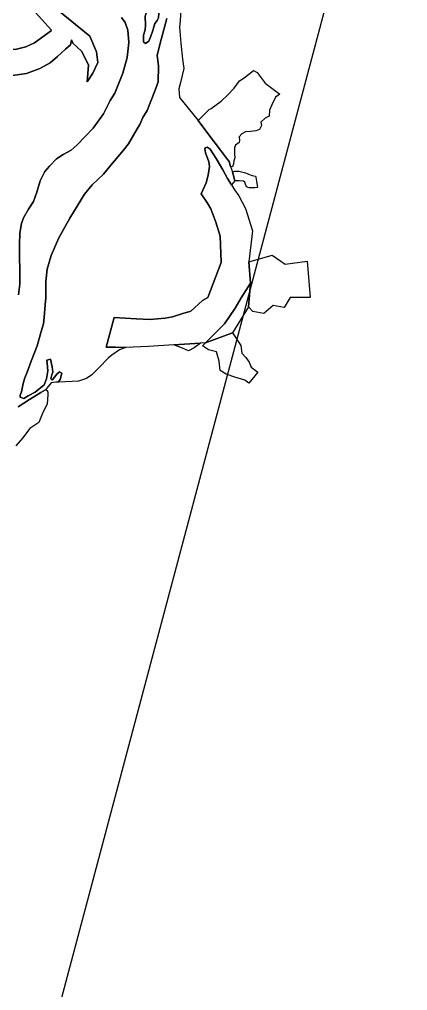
# Model space of a CAD drawing. Header units: inches. Extents: x 288635 to 1232953, y 676945 to 1655780.
# Drawn here: x 601569 to 616867, y 1500510 to 1538781 of the extents above; entities that cross this region are included whole.
import ezdxf

# ---------------------------------------------------------------- set-up
doc = ezdxf.new("R2010")
doc.units = ezdxf.units.IN
doc.header["$MEASUREMENT"] = 0
doc.layers.add('Images', color=7, linetype='Continuous')
picture_1 = doc.add_image_def('image2.jpg', size_in_pixel=(2586, 3753))

msp = doc.modelspace()

# ---------------------------------------------------------------- linework, layer by layer
at = {"color": 1}
for points in [[(598609.3324, 1539453.7894), (599198.8214, 1538594.4295), (599682.8935, 1538199.1659), (599906.64, 1538014.8766), (600573.3913, 1537684.6759), (601011.5422, 1537627.5258), (601398.893, 1537589.4257), (601824.3438, 1537703.7259), (602164.2516, 1537860.2954), (602832.8006, 1538340.2203), (602825.4138, 1538348.3985), (602832.8006, 1538353.7012), (601943.847, 1539337.8998)], [(607953.8444, 1539654.2866), (607900.9277, 1538728.2431), (607874.4693, 1538476.8885), (607927.3861, 1537841.8872), (607993.532, 1537220.1151), (608046.4488, 1536849.6977), (607914.1569, 1536294.0716), (607848.0109, 1536042.7169), (607874.4693, 1535698.7579), (608607.3434, 1534794.7966), (609033.821, 1534232.1888), (609488.9075, 1533631.8404), (609730.2441, 1533313.47), (609832.5357, 1533178.5272), (609882.9776, 1532982.0842), (609972.5557, 1532773.9496), (610056.4425, 1532422.9012), (609928.4859, 1532259.0787), (609774.2011, 1532515.7768), (609585.5424, 1532857.9978), (609318.7632, 1533302.9549), (609088.5752, 1533665.4348), (608966.8666, 1533750.1016), (608900.7206, 1533715.7057), (608879.5539, 1533676.0181), (608906.0123, 1533517.2678), (609030.3667, 1533173.3088), (609065.2904, 1532983.7815), (609066.7644, 1532979.6264), (609013.7582, 1532644.2615), (608935.0711, 1532341.2696), (608730.4911, 1531904.8514), (608983.9482, 1531536.5034), (609107.6607, 1531314.4844), (609315.8316, 1530784.9816), (609487.1073, 1530235.7054), (609516.5714, 1529216.7936), (609516.2096, 1529215.8233), (609516.5714, 1529203.3127), (609000.6402, 1527819.572), (608778.8566, 1527698.607), (608325.4276, 1527289.0586), (608010.4263, 1527193.5502), (607598.4581, 1527058.1059), (607307.8227, 1527002.8318), (606708.7192, 1526954.5149), (606168.0398, 1526987.2522), (605306.5623, 1527039.4133), (604991.3588, 1525867.7013), (605351.176, 1525865.955), (605643.4704, 1525857.9912), (605630.4294, 1525851.1187), (605655.7771, 1525850.9957), (605745.3311, 1525855.2159), (605513.6023, 1525757.923), (605213.8817, 1525544.5626), (605066.5614, 1525427.7224), (604705.8806, 1525067.0416), (604426.4801, 1524772.401), (604213.1197, 1524625.0807), (603903.239, 1524528.5606), (603654.3185, 1524518.4005), (603099.537, 1524487.8221), (603180.3509, 1524588.7207), (603238.5593, 1524842.7212), (603148.6008, 1524895.638), (603042.7672, 1524805.6794), (602862.8502, 1524567.554), (602804.6418, 1524615.1791), (602846.9752, 1524779.2211), (602884.0169, 1524879.7629), (602857.5585, 1525096.7217), (602788.7667, 1525387.7639), (602645.8914, 1525350.7222), (602661.7665, 1525239.597), (602688.2249, 1524927.388), (602640.5998, 1524615.1791), (602545.3496, 1524382.3453), (602196.0989, 1524096.5947), (601915.64, 1523943.1361), (601746.3063, 1523847.8859), (601603.431, 1523900.8026), (601598.1394, 1523974.8861), (601645.7644, 1524107.1781), (601698.6812, 1524371.7619), (601730.4313, 1524482.8871), (601783.3481, 1524652.2208), (601873.3066, 1524879.7629), (602037.3486, 1525308.3888), (602264.8907, 1525922.2233), (602428.9327, 1526483.1411), (602513.5995, 1526784.7667), (602540.0579, 1527033.4756), (602587.683, 1527536.1849), (602607.368, 1527807.1188), (602607.368, 1528457.3601), (602658.1681, 1528939.9611), (602825.8085, 1529483.5221), (603125.5291, 1530179.4835), (603562.4099, 1530951.6451), (604131.3711, 1531891.447), (604431.0917, 1532262.2877), (604878.1326, 1532683.9285), (605167.6932, 1533034.4492), (605670.6142, 1533623.7304), (605863.6546, 1533882.8109), (606214.1753, 1534472.0921), (606320.8555, 1534639.7325), (606435.287, 1534912.334), (606604.6207, 1535191.7346), (606917.8879, 1535987.6029), (607036.4215, 1536317.8035), (607044.8882, 1536935.8714), (607002.5548, 1537376.139), (607154.9551, 1537994.2069), (607375.0889, 1538815.4752)], [(603069.5178, 1539152.7446), (604339.5203, 1538126.1592), (604604.1042, 1537501.7413), (604655.7206, 1537078.4871), (604466.5206, 1536668.5538), (604245.2209, 1536320.7972), (604286.6036, 1536972.5736), (604285.8425, 1536974.0666), (604286.6036, 1536986.0545), (604011.4364, 1537525.8055), (603667.843, 1537848.7197), (603626.5092, 1537972.7211), (603616.0131, 1537964.2783), (603584.8102, 1537776.3368), (603381.6098, 1537607.0031), (603064.1091, 1537319.1358), (602780.4752, 1537069.3687), (602377.3764, 1536850.5896), (601850.3254, 1536647.3892), (601202.6241, 1536552.139)], [(601525.6636, 1523516.2888), (601972.835, 1523797.3057), (602416.8655, 1524076.3487), (602597.8609, 1524190.092), (602667.7611, 1524163.3606), (602691.0445, 1524097.7438), (602687.7245, 1523996.2409), (602657.3329, 1523620.4167), (602487.9992, 1523292.3327), (602329.2489, 1522900.7486), (601979.9982, 1522657.3314), (601694.2476, 1522276.3307), (601429.6638, 1521979.9967)]]:
    msp.add_lwpolyline(points, dxfattribs=at)
at = {"color": 1, "ltscale": 3}
for points in [[(601943.847, 1539337.8998), (602832.8006, 1538353.7012), (602825.4138, 1538348.3985), (602832.8006, 1538340.2203), (602164.2516, 1537860.2954), (601824.3438, 1537703.7259), (601398.893, 1537589.4257), (601011.5422, 1537627.5258), (600573.3913, 1537684.6759), (599906.64, 1538014.8766), (599682.8935, 1538199.1659), (599198.8214, 1538594.4295), (598609.3324, 1539453.7894)], [(601202.6241, 1536552.139), (601850.3254, 1536647.3892), (602377.3764, 1536850.5896), (602780.4752, 1537069.3687), (603064.1091, 1537319.1358), (603381.6098, 1537607.0031), (603584.8102, 1537776.3368), (603616.0131, 1537964.2783), (603626.5092, 1537972.7211), (603667.843, 1537848.7197), (604011.4364, 1537525.8055), (604286.6036, 1536986.0545), (604285.8425, 1536974.0666), (604286.6036, 1536972.5736), (604245.2209, 1536320.7972), (604466.5206, 1536668.5538), (604655.7206, 1537078.4871), (604604.1042, 1537501.7413), (604339.5203, 1538126.1592), (603069.5178, 1539152.7446)], [(607375.0889, 1538815.4752), (607154.9551, 1537994.2069), (607002.5548, 1537376.139), (607044.8882, 1536935.8714), (607036.4215, 1536317.8035), (606917.8879, 1535987.6029), (606604.6207, 1535191.7346), (606435.287, 1534912.334), (606320.8555, 1534639.7325), (606214.1753, 1534472.0921), (605863.6546, 1533882.8109), (605670.6142, 1533623.7304), (605167.6932, 1533034.4492), (604878.1326, 1532683.9285), (604431.0917, 1532262.2877), (604131.3711, 1531891.447), (603562.4099, 1530951.6451), (603125.5291, 1530179.4835), (602825.8085, 1529483.5221), (602658.1681, 1528939.9611), (602607.368, 1528457.3601), (602607.368, 1527807.1188), (602587.683, 1527536.1849), (602540.0579, 1527033.4756), (602513.5995, 1526784.7667), (602428.9327, 1526483.1411), (602264.8907, 1525922.2233), (602037.3486, 1525308.3888), (601873.3066, 1524879.7629), (601783.3481, 1524652.2208), (601730.4313, 1524482.8871), (601698.6812, 1524371.7619), (601645.7644, 1524107.1781), (601598.1394, 1523974.8861), (601603.431, 1523900.8026), (601746.3063, 1523847.8859), (601915.64, 1523943.1361), (602196.0989, 1524096.5947), (602545.3496, 1524382.3453), (602640.5998, 1524615.1791), (602688.2249, 1524927.388), (602661.7665, 1525239.597), (602645.8914, 1525350.7222), (602788.7667, 1525387.7639), (602857.5585, 1525096.7217), (602884.0169, 1524879.7629), (602846.9752, 1524779.2211), (602804.6418, 1524615.1791), (602862.8502, 1524567.554), (603042.7672, 1524805.6794), (603148.6008, 1524895.638), (603238.5593, 1524842.7212), (603180.3509, 1524588.7207), (603099.537, 1524487.8221), (603009.1572, 1524482.8405), (602816.1169, 1524457.4404), (602597.8609, 1524190.092), (602416.8655, 1524076.3487), (601972.835, 1523797.3057), (601525.6636, 1523516.2888)], [(601535.4859, 1527923.959), (601586.286, 1528350.6799), (601586.286, 1528945.0411), (601565.966, 1529387.0019), (601571.046, 1529915.323), (601586.286, 1530357.2839), (601647.2461, 1530733.2046), (601728.5263, 1530966.8851), (601931.7267, 1531307.2458), (602119.6871, 1531612.0464), (602256.8473, 1531977.8071), (602388.9276, 1532424.848), (602571.808, 1532790.6088), (602749.6083, 1533003.9692), (603029.0089, 1533288.4497), (603298.2494, 1533456.0901), (603613.21, 1533633.8904), (603831.6505, 1533821.8508), (604177.0912, 1534182.5315), (604471.7318, 1534497.4922), (604888.2926, 1535066.4533), (605148.3511, 1535581.202), (605334.6181, 1535877.536), (605647.8854, 1536664.9375), (605817.2191, 1537274.5388), (605884.9525, 1537867.2066), (605842.6191, 1538358.2743), (605741.0189, 1538654.6082), (605597.0853, 1538857.8086)], [(605597.0853, 1538857.8086), (605741.0189, 1538654.6082), (605842.6191, 1538358.2743), (605884.9525, 1537867.2066), (605817.2191, 1537274.5388), (605647.8854, 1536664.9375), (605334.6181, 1535877.536), (605148.3511, 1535581.202), (604888.2926, 1535066.4533), (604471.7318, 1534497.4922), (604177.0912, 1534182.5315), (603831.6505, 1533821.8508), (603613.21, 1533633.8904), (603298.2494, 1533456.0901), (603029.0089, 1533288.4497), (602749.6083, 1533003.9692), (602571.808, 1532790.6088), (602388.9276, 1532424.848), (602256.8473, 1531977.8071), (602119.6871, 1531612.0464), (601931.7267, 1531307.2458), (601728.5263, 1530966.8851), (601647.2461, 1530733.2046), (601586.286, 1530357.2839), (601571.046, 1529915.323), (601565.966, 1529387.0019), (601586.286, 1528945.0411), (601586.286, 1528350.6799), (601535.4859, 1527923.959)]]:
    msp.add_lwpolyline(points, dxfattribs=at)
at = {"color": 1}
for points in [[(606610.4886, 1539189.2268), (606519.0485, 1538904.7463), (606539.3685, 1538549.1455), (606519.0485, 1538366.2652), (606463.1684, 1538163.0648), (606463.1684, 1537898.9042), (606539.3685, 1537837.9441), (606666.3688, 1537924.3043), (606742.5689, 1538122.4247), (606808.609, 1538310.3851), (606859.4091, 1538442.4653), (606900.0492, 1538620.2657), (607001.6494, 1538737.1059), (607052.4495, 1538848.8661), (607062.6096, 1539026.6665), (607098.1696, 1539199.3868), (606955.9293, 1539443.2273), (606874.6492, 1539580.3876), (606757.8089, 1539534.6675), (606610.4886, 1539189.2268)], [(606666.3688, 1537924.3043), (606539.3685, 1537837.9441), (606463.1684, 1537898.9042), (606463.1684, 1538163.0648), (606519.0485, 1538366.2652), (606539.3685, 1538549.1455), (606519.0485, 1538904.7463), (606610.4886, 1539189.2268), (606757.8089, 1539534.6675), (606874.6492, 1539580.3876), (606955.9293, 1539443.2273), (607098.1696, 1539199.3868), (607062.6096, 1539026.6665), (607052.4495, 1538848.8661), (607001.6494, 1538737.1059), (606900.0492, 1538620.2657), (606859.4091, 1538442.4653), (606808.609, 1538310.3851), (606742.5689, 1538122.4247), (606666.3688, 1537924.3043)], [(610001.4159, 1533088.1228), (609963.3158, 1532978.0559), (609882.9776, 1532982.0842), (609832.5357, 1533178.5272), (609730.2441, 1533313.47), (609488.9075, 1533631.8404), (609033.821, 1534232.1888), (608607.3434, 1534794.7966), (608613.1304, 1534800.6433), (609042.8815, 1535234.8211), (609126.148, 1535270.3467), (609525.415, 1535562.8954), (609763.5405, 1535801.0209), (610033.416, 1536076.1881), (610245.0831, 1536361.9387), (610430.2918, 1536478.3556), (610790.1259, 1536769.3979), (610933.7111, 1536684.0006), (611251.346, 1536266.0602), (611837.878, 1535832.771), (611663.2526, 1535711.0624), (611520.3773, 1535414.7285), (611430.4188, 1535203.0614), (611414.6363, 1534962.5651), (611255.7935, 1534896.1441), (611086.4598, 1534737.3938), (611112.9182, 1534594.5185), (611034.0543, 1534449.4), (610880.0844, 1534388.1431), (610679.0006, 1534366.9764), (610477.9169, 1534351.1014), (610329.7499, 1534271.7262), (610235.7841, 1534148.2028), (610245.0831, 1534012.434), (610234.4998, 1533927.7672), (610079.9667, 1533826.676), (610074.1953, 1533782.2852), (610046.2323, 1533744.1708), (610047.9826, 1533477.5902), (610056.4493, 1533329.4233), (610014.1159, 1533210.8897), (610001.4159, 1533088.1228)], [(610072.0992, 1527402.9697), (609648.765, 1526781.1976), (608905.0002, 1526037.0707), (608710.1668, 1526025.0338), (607660.5365, 1525960.1873), (606656.297, 1525898.145), (605745.3311, 1525855.2159), (605655.7771, 1525850.9957), (605630.4294, 1525851.1187), (605643.4704, 1525857.9912), (605351.176, 1525865.955), (604991.3588, 1525867.7013), (605306.5623, 1527039.4133), (606168.0398, 1526987.2522), (606708.7192, 1526954.5149), (607307.8227, 1527002.8318), (607598.4581, 1527058.1059), (608010.4263, 1527193.5502), (608325.4276, 1527289.0586), (608778.8566, 1527698.607), (609000.6402, 1527819.572), (609516.5714, 1529203.3127), (609516.2096, 1529215.8233), (609516.5714, 1529216.7936), (609487.1073, 1530235.7054), (609315.8316, 1530784.9816), (609107.6607, 1531314.4844), (608983.9482, 1531536.5034), (608730.4911, 1531904.8514), (608935.0711, 1532341.2696), (609013.7582, 1532644.2615), (609066.7644, 1532979.6264), (609065.2904, 1532983.7815), (609030.3667, 1533173.3088), (608906.0123, 1533517.2678), (608879.5539, 1533676.0181), (608900.7206, 1533715.7057), (608966.8666, 1533750.1016), (609088.5752, 1533665.4348), (609318.7632, 1533302.9549), (609585.5424, 1532857.9978), (609774.2011, 1532515.7768), (609928.4859, 1532259.0787), (610043.7229, 1532067.3482), (610220.9941, 1531834.5144), (610481.5504, 1531335.5926), (610748.7919, 1530448.8927), (610610.7295, 1529226.8537), (610679.2892, 1528385.0526), (610310.2246, 1527813.0746), (610072.0992, 1527402.9697)], [(610892.6754, 1532562.0595), (610911.3021, 1532406.2725), (610933.3155, 1532235.2455), (610957.0222, 1532155.6587), (610846.9865, 1532143.32), (610739.8549, 1532144.4719), (610628.6054, 1532146.2102), (610515.0613, 1532186.1388), (610477.8079, 1532294.5123), (610449.0212, 1532374.0992), (610398.2211, 1532409.6592), (610225.5008, 1532423.2059), (610056.4425, 1532422.9012), (609972.5557, 1532773.9496), (610059.5538, 1532797.4333), (610211.9541, 1532800.82), (610477.6523, 1532731.1707), (610599.6255, 1532681.5772), (610736.8895, 1532630.4152), (610872.3554, 1532602.6996), (610892.6754, 1532562.0595)], [(611524.3805, 1529489.8901), (612040.319, 1529132.7019), (612913.4458, 1529251.7647), (613032.5085, 1527823.0118), (612238.7569, 1527823.0118), (612000.6314, 1527426.136), (611564.0681, 1527505.5112), (611206.8799, 1527188.0105), (610770.3165, 1527267.3857), (610593.6426, 1527457.3172), (610679.2892, 1528385.0526), (610610.7295, 1529226.8537), (611127.5047, 1529370.8274), (611524.3805, 1529489.8901)], [(609965.8283, 1526433.6205), (608905.0002, 1526037.0707), (609648.765, 1526781.1976), (610072.0992, 1527402.9697), (610310.2246, 1527813.0746), (610679.2892, 1528385.0526), (610593.6426, 1527457.3172), (609965.8283, 1526433.6205)], [(610968.7544, 1524886.1309), (610611.5662, 1524449.5676), (610452.7439, 1524559.5215), (610061.4619, 1524686.4879), (609712.2112, 1524800.7881), (609483.6108, 1524946.8384), (609437.902, 1525318.6135), (609341.5636, 1525679.8825), (609020.0598, 1525765.99), (608785.1094, 1525912.0403), (608905.0002, 1526037.0707), (609965.8283, 1526433.6205), (610290.3901, 1525932.8299), (610334.5125, 1525626.2897), (610493.2628, 1525454.8394), (610626.613, 1525270.689), (610709.1632, 1525080.1886), (610968.7544, 1524886.1309)], [(608461.2587, 1525842.1902), (608239.0083, 1525721.5399), (607998.8825, 1525820.6033), (607660.5365, 1525960.1873), (608710.1668, 1526025.0338), (608461.2587, 1525842.1902)]]:
    msp.add_lwpolyline(points, close=True, dxfattribs=at)

# ---------------------------------------------------------------- pictures from other files: only their frames are drawn
at = {"layer": 'Images'}
image = msp.add_image(picture_1, insert=(558628.1137, 1501695.41), size_in_units=(43471.2794, 63088.8289), rotation=-14.908366421, dxfattribs=at)
image.dxf.flags = 7

doc.saveas('drawing.dxf')
